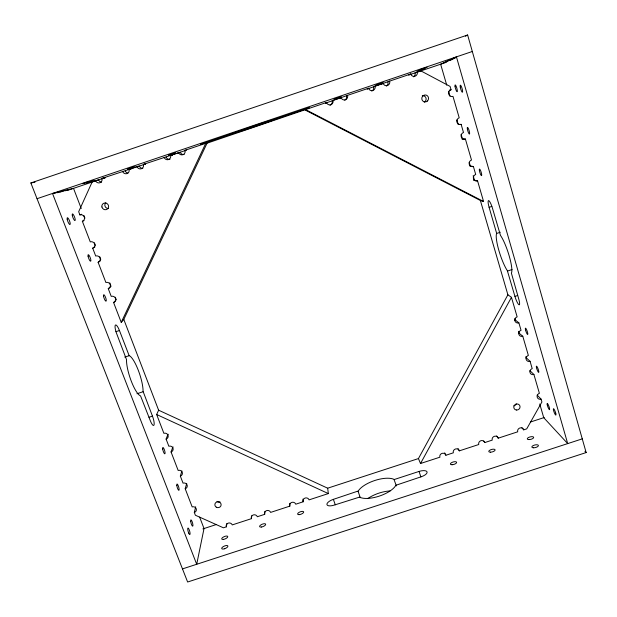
<?xml version="1.0" encoding="UTF-8"?>
<svg xmlns="http://www.w3.org/2000/svg" width="617" height="617" viewBox="0 0 617 617"><rect width="100%" height="100%" fill="white"/><g stroke="black" fill="none" stroke-linecap="round" stroke-linejoin="round"><path stroke-width="0.93" d="M129.123 355.616L119.443 330.511A7.589 1.843 70.9 0 0 115.356 325.105A7.589 1.843 70.9 0 0 116.698 333.743L126.531 359.618A21.263 5.137 71.6 0 0 131.336 381.306A21.263 5.137 71.6 0 0 140.553 395.89L150.309 420.686A7.435 1.774 72.4 0 0 153.98 425.121A7.435 1.774 72.4 0 0 152.461 416.12L143.067 391.355A21.263 5.137 71.6 0 0 138.27 370.231A21.263 5.137 71.6 0 0 129.315 355.685L124.719 357.081M195.674 506.781L194.316 512.465L195.381 515.234L223.408 527.797L226.354 526.841A3.124 2.915 0.9 0 1 228.267 523.123A3.124 2.915 0.9 0 1 232.247 524.913L251.42 518.666A3.124 2.923 -1.2 0 1 253.348 514.94A3.124 2.923 -1.2 0 1 257.32 516.737L264.708 514.331L264.855 511.485M251.42 518.666L251.667 515.789M226.354 526.841L226.855 523.478M194.316 512.465A3.147 2.938 4.5 0 0 196.206 508.716A3.147 2.938 4.5 0 0 192.18 506.912L185.2 488.757L186.712 483.404M185.2 488.757A3.17 2.969 6.2 0 0 187.098 484.977A3.17 2.969 6.2 0 0 183.041 483.142L180.334 476.1L181.922 470.918M180.334 476.1A3.178 2.985 7.2 0 0 182.231 472.29A3.178 2.985 7.2 0 0 178.159 470.447L171.056 451.968L172.791 447.132A3.154 2.977 9.4 0 0 173.169 446.978M171.056 451.968A3.201 3.023 9.3 0 0 172.961 448.119A3.201 3.023 9.3 0 0 168.857 446.245L166.096 439.073L167.917 434.422A3.162 2.992 10.7 0 0 168.294 434.268M101.612 182.169A3.432 3.286 45.7 0 1 98.566 179.879L92.303 181.668L78.675 211.708L79.901 214.901A3.455 3.293 40 0 1 84.29 217.022A3.455 3.293 40 0 1 82.354 221.279L90.275 241.879A3.424 3.27 36.4 0 1 94.625 243.977A3.424 3.27 36.4 0 1 92.697 248.181L95.712 256.032A3.401 3.255 34.4 0 1 100.047 258.107A3.401 3.255 34.4 0 1 98.118 262.287L105.893 282.501A3.37 3.224 30.5 0 1 110.196 284.553A3.37 3.224 30.5 0 1 108.268 288.679L111.23 296.384A3.355 3.208 28.4 0 1 115.518 298.42A3.355 3.208 28.4 0 1 113.59 302.531L121.225 322.367L123.801 319.429L207.057 143.19L326.509 102.468A3.501 3.401 -88.9 0 0 330.805 104.697A3.501 3.401 -88.9 0 0 332.972 100.286L341.062 97.548A3.501 3.401 -86.1 0 0 345.343 99.784A3.501 3.401 -86.1 0 0 347.533 95.365L368.573 88.246A3.517 3.401 -81.8 0 0 372.845 90.483A3.517 3.401 -81.8 0 0 375.059 86.056L383.165 83.31A3.525 3.394 -79.9 0 0 387.422 85.555A3.525 3.394 -79.9 0 0 389.651 81.12L410.752 73.986A3.532 3.394 -76.9 0 0 414.994 76.238A3.532 3.394 -76.9 0 0 417.246 71.788L420.493 70.685L450.078 86.403L451.05 89.735A3.509 3.355 -70.7 0 0 448.775 94.139A3.509 3.355 -70.7 0 0 452.978 96.368L459.218 117.801A3.471 3.332 -66.7 0 0 456.95 122.158A3.471 3.332 -66.7 0 0 461.123 124.356L463.498 132.516A3.455 3.316 -64.5 0 0 461.238 136.851A3.455 3.316 -64.5 0 0 465.395 139.033L471.511 160.058A3.417 3.286 -60.1 0 0 469.259 164.338A3.417 3.286 -60.1 0 0 473.386 166.49L475.715 174.495A3.401 3.27 -57.7 0 0 473.47 178.753A3.401 3.27 -57.7 0 0 477.573 180.889L483.574 201.52L480.381 200.486L305.168 110.019M166.096 439.073A3.216 3.039 10.5 0 0 168.001 435.209A3.216 3.039 10.5 0 0 163.883 433.319L156.649 414.508L158.623 410.205L123.801 319.429M121.225 322.367L205.777 143.298L207.057 143.19M496.677 233.442L496.592 233.604A21.502 4.118 71.6 0 0 498.898 250.548A21.502 4.118 71.6 0 0 507.359 270.716L514.94 296.399A7.52 1.419 71.1 0 0 518.874 304.705A7.52 1.419 71.1 0 0 518.758 299.029L511.393 273.13A21.502 4.118 71.6 0 0 509.218 256.001A21.502 4.118 71.6 0 0 500.456 235.355L492.559 208.507A7.682 1.481 72.3 0 0 488.703 200.594A7.682 1.481 72.3 0 0 489.096 207.32L496.677 233.442L500.279 232.239M158.623 410.205L327.666 488.194L418.449 458.57L507.891 294.803L480.381 200.486M418.449 458.57L420.516 463.514L511.454 297.317L507.891 294.803M394.255 479.517L419.066 471.427A7.257 2.869 -17.3 0 1 427.041 471.851A7.257 2.869 -17.3 0 1 421.218 476.764L395.867 485.278A20.508 8.121 -18.7 0 1 379.023 496.199A20.508 8.121 -18.7 0 1 359.541 497.109L334.159 505.122A7.242 2.854 -20 0 1 326.91 504.475A7.242 2.854 -20 0 1 333.373 499.354L358.261 490.993A20.508 8.121 -18.7 0 1 374.866 480.473A20.508 8.121 -18.7 0 1 393.97 479.355L396.384 485.911M113.59 302.531L115.626 300.548M108.268 288.679L111.075 286.265M325.977 103.455A3.44 3.347 -89.1 0 1 325.815 103.039L326.509 102.468M332.972 100.286L332.17 100.887A3.44 3.347 -89.1 0 1 330.033 105.229M341.062 97.548L340.121 98.203A3.447 3.347 -86.3 0 0 340.283 98.62M98.118 262.287L100.363 260.775M325.815 103.039L347.533 95.365M92.697 248.181L95.01 246.839M368.573 88.246L367.184 89.049L389.651 81.12M375.059 86.056L373.563 86.897A3.455 3.34 -82 0 1 371.789 91.085M465.442 36.21L467.632 34.992L586.15 452.562L187.63 582.008L30.85 182.956L467.632 34.992M381.53 84.197L383.165 83.31M410.752 73.986L408.662 75.027L446.045 62.386M417.246 71.788L415.048 72.86A3.478 3.34 -77.1 0 1 413.629 76.847M418.249 71.78L420.493 70.685M82.354 221.279L83.989 220.601M79.901 214.901L81.56 214.269M37.035 198.697L472.313 51.489M54.358 193.268L57.034 192.365M453.032 58.445L454.76 57.859M57.019 192.782L61.391 191.301M449.754 59.972L455.138 58.152M60.111 192.134L65.587 190.283M446.6 61.438L452.755 59.355M65.147 190.815L69.621 189.296M443.561 62.849L447.017 61.685M95.488 180.588A3.494 3.34 45.5 0 0 99.892 182.755A3.494 3.34 45.5 0 0 101.859 178.436L145.651 163.96L143.345 164.407A3.486 3.355 49.5 0 1 141.347 168.742A3.486 3.355 49.5 0 1 136.959 166.567L128.976 169.266A3.486 3.347 48 0 1 126.986 173.593A3.486 3.347 48 0 1 122.59 171.426M143.345 164.407L185.671 150.425M164.13 157.381A3.478 3.37 53 0 0 168.503 159.564A3.478 3.37 53 0 0 170.531 155.214L180.264 152.252A3.424 3.316 55.6 0 0 184.136 154.52M178.537 152.507A3.478 3.37 55.3 0 0 182.902 154.697A3.478 3.37 55.3 0 0 184.938 150.34L205.777 143.298M67.353 190.437L104.836 177.758A3.432 3.286 45.7 0 1 104.967 178.182M115.903 331.691L119.443 330.511M489.096 207.32L491.818 206.41M136.943 393.762L143.059 391.741M507.583 271.033L512.048 269.552M148.982 417.269L152.461 416.12M514.94 296.399L517.609 295.52M202.87 528.916L216.582 524.435M530.589 421.974L544.279 417.508M327.666 488.194L328.337 493.577L309.071 499.863A3.124 2.938 -6.1 0 0 305.122 498.05A3.124 2.938 -6.1 0 0 303.148 501.791L295.751 504.205A3.124 2.931 -4.8 0 0 291.795 502.4A3.124 2.931 -4.8 0 0 289.828 506.133L270.616 512.403A3.124 2.923 -2.4 0 0 266.644 510.606A3.124 2.923 -2.4 0 0 264.708 514.331M420.516 463.514L439.906 457.189A3.139 2.954 -21 0 1 441.996 453.395A3.139 2.954 -21 0 1 445.883 455.246L453.348 452.809A3.147 2.954 -22.4 0 1 455.446 449.006A3.147 2.954 -22.4 0 1 459.326 450.857L478.769 444.518A3.154 2.954 -24.9 0 1 480.89 440.708A3.154 2.954 -24.9 0 1 484.754 442.566L492.235 440.122A3.154 2.954 -26.2 0 1 494.371 436.312A3.154 2.954 -26.2 0 1 498.228 438.17L517.717 431.815A3.162 2.954 -28.4 0 1 519.869 427.99A3.162 2.954 -28.4 0 1 523.717 429.856L526.717 428.877L541.911 401.983L541.07 399.106L537.145 395.096M182.485 568.905L582.263 438.864M449.222 90.252L451.05 89.735M92.303 181.668L95.434 180.943M101.859 178.436L104.836 177.758M128.976 169.266L131.514 168.742M136.959 166.567L139.365 166.081A3.424 3.301 49.7 0 0 142.828 168.387M30.85 182.956L34.992 182.208M170.531 155.214L172.39 154.921A3.424 3.316 53.3 0 1 172.513 155.345M184.938 150.34L186.565 150.124M459.202 124.495L461.123 124.356M462.033 139.11A3.394 3.262 -64.7 0 0 462.449 138.995L465.395 139.033M473.386 166.49L470.331 166.012A3.363 3.232 -60.3 0 1 469.915 166.12M473.625 180.341A3.347 3.216 -58 0 0 474.458 180.179L477.573 180.889M156.649 414.508L328.337 493.577M305.523 109.571L483.574 201.52M541.07 399.106A3.193 2.992 -32.1 0 1 537.214 397.209A3.193 2.992 -32.1 0 1 539.397 393.337L533.906 374.48A3.216 3.023 -33.8 0 1 530.018 372.56A3.216 3.023 -33.8 0 1 532.209 368.642L530.08 361.323A3.224 3.039 -34.8 0 1 526.178 359.387A3.224 3.039 -34.8 0 1 528.368 355.454L522.784 336.25A3.247 3.077 -36.9 0 1 518.851 334.283A3.247 3.077 -36.9 0 1 521.049 330.303L518.882 322.853L515.226 319.961A3.208 3.046 -38.4 0 1 514.416 320.115M518.55 331.337L519.074 333.157L522.784 336.25M530.08 361.323L526.286 357.86A3.178 3 -34.9 0 1 525.885 357.968M533.906 374.48L530.065 370.825A3.162 2.977 -33.9 0 1 529.664 370.933M584.939 451.289L586.15 452.562M521.897 427.635L523.717 429.856M496.6 435.88L498.228 438.17M483.736 441.016L484.754 442.566M457.999 448.474L459.326 450.857M444.656 452.832L445.883 455.246M81.251 208.515L73.516 188.355L52.507 193.468L196.707 564.277L204.026 528.538L199.638 517.115M83.943 215.534L84.953 218.163M94.409 242.813L95.411 245.427M99.769 256.78L100.772 259.402M109.772 282.864L110.805 285.555M115.279 297.201L116.305 299.893M333.373 499.354L335.278 504.799M358.091 491.302L360.274 497.672M419.066 471.427L420.856 476.926M446.754 85.185L440.638 64.214L456.441 56.857L567.702 443.6L543.731 417.686L539.744 404.004M448.613 91.563L449.947 96.121M456.888 119.929L458.215 124.472M461.123 134.46L462.449 138.995M469.259 162.356L470.301 165.919M473.162 175.722L474.458 180.179M514.833 318.611L515.365 320.431M525.9 356.541L526.417 358.323M511.454 297.317L517.146 316.868A3.262 3.093 -38.2 0 0 514.94 320.871A3.262 3.093 -38.2 0 0 518.882 322.853M303.009 499.037L303.148 501.791M289.789 503.349L289.828 506.133M346.484 96.051A3.447 3.347 -86.3 0 1 344.741 100.224M387.908 82.038A3.463 3.34 -80.1 0 1 386.512 86.01M422.306 95.72A3.44 3.309 -73.2 0 1 424.249 102.175M519.074 333.157A3.201 3.031 -37.1 0 1 518.673 333.257M516.228 403.834A3.131 2.946 -30 0 1 513.799 405.809M169.976 159.302A3.424 3.316 53.3 0 1 166.096 157.05M127.827 173.099A3.432 3.293 48.2 0 1 125.228 170.863M108.469 208.546A3.401 3.255 42.2 0 1 105.846 202.715M220.038 501.891A3.093 2.9 2.5 0 1 216.991 501.351M367.925 498.474A20.446 8.399 -18.7 0 1 390.067 490.939M134.167 166.906L127.488 169.143L134.167 166.906M168.711 155.191L175.336 152.985L168.711 155.191M376.193 85.046L382.879 82.778L376.193 85.046M417.987 70.916L424.727 68.626L417.987 70.916M419.969 69.667L426.895 67.315L419.969 69.667M309.086 107.744L274.326 119.69A22.328 0.478 -18.7 0 1 255.407 126.392A22.328 0.478 -18.7 0 1 235.632 132.771L200.463 144.455L234.722 132.694A22.328 0.478 -18.7 0 1 253.973 125.86A22.328 0.478 -18.7 0 1 274.149 119.359L309.086 107.744M86.426 183.01L93.105 180.804L86.426 183.01M334.53 99.129L341.139 96.9L334.53 99.129M82.717 183.689L89.565 181.429L82.717 183.689M224.657 548.729L224.256 548.86A3.34 1.303 -23.3 0 1 222.336 547.31A3.34 1.303 -23.3 0 1 227.619 545.69A3.34 1.303 -23.3 0 1 224.657 548.729M188.686 533.042L188.54 532.664A3.355 0.771 74.2 0 1 188.069 528.052A3.355 0.771 74.2 0 1 190.021 532.895A3.355 0.771 74.2 0 1 188.686 533.042M555.755 413.259L555.647 412.866A3.394 0.625 69.6 0 0 553.434 408.762A3.394 0.625 69.6 0 0 554.837 413.845A3.394 0.625 69.6 0 0 555.755 413.259M427.326 101.095A3.501 3.363 -73 0 0 426.355 95.157A3.501 3.363 -73 0 0 421.843 99.113A3.501 3.363 -73 0 0 427.326 101.095M516.545 410.027A3.185 2.985 -29.9 0 0 519.807 405.654A3.185 2.985 -29.9 0 0 514.416 405.315A3.185 2.985 -29.9 0 0 516.545 410.027M101.921 206.988A3.455 3.309 41.9 0 0 107.551 208.916A3.455 3.309 41.9 0 0 106.201 203.17A3.455 3.309 41.9 0 0 101.921 206.988M216.289 507.182A3.147 2.946 2.5 0 0 221.133 504.883A3.147 2.946 2.5 0 0 216.559 502.091A3.147 2.946 2.5 0 0 216.289 507.182M455.084 86.719A3.563 0.686 73.8 0 0 457.143 91.709A3.563 0.686 73.8 0 0 456.225 86.419A3.563 0.686 73.8 0 0 455.084 86.719M467.37 129.13A3.501 0.679 73.3 0 0 469.437 134.059A3.501 0.679 73.3 0 0 468.519 128.907A3.501 0.679 73.3 0 0 467.37 129.13M479.386 170.547A3.447 0.671 72.7 0 0 481.453 175.621A3.447 0.671 72.7 0 0 480.666 170.801A3.447 0.671 72.7 0 0 479.386 170.547M525.491 329.817A3.324 0.617 70.6 0 0 527.651 334.437A3.324 0.617 70.6 0 0 526.563 329.632A3.324 0.617 70.6 0 0 525.491 329.817M536.466 367.67A3.309 0.609 70.2 0 0 538.641 372.383A3.309 0.609 70.2 0 0 537.6 367.732A3.309 0.609 70.2 0 0 536.466 367.67M547.24 404.852A3.309 0.594 69.8 0 0 549.438 409.657A3.309 0.594 69.8 0 0 548.436 405.145A3.309 0.594 69.8 0 0 547.24 404.852M460.274 87.097A3.663 0.717 73.9 0 0 462.403 92.218A3.663 0.717 73.9 0 0 461.485 86.789A3.663 0.717 73.9 0 0 460.274 87.097M72.32 215.503A3.525 0.848 68.9 0 0 74.881 220.554A3.525 0.848 68.9 0 0 73.971 215.703A3.525 0.848 68.9 0 0 72.32 215.503M88.092 256.286A3.463 0.841 69.6 0 0 90.56 261.23A3.463 0.841 69.6 0 0 89.689 256.41A3.463 0.841 69.6 0 0 88.092 256.286M103.61 296.499A3.409 0.833 70.3 0 0 106.008 301.158A3.409 0.833 70.3 0 0 105.021 296.168A3.409 0.833 70.3 0 0 103.61 296.499M162.695 449.022A3.286 0.771 72.9 0 0 164.747 453.819A3.286 0.771 72.9 0 0 164.13 449.161A3.286 0.771 72.9 0 0 162.695 449.022M176.832 485.633A3.278 0.756 73.5 0 0 178.837 490.307A3.278 0.756 73.5 0 0 178.166 485.54A3.278 0.756 73.5 0 0 176.832 485.633M190.722 521.589A3.27 0.74 74 0 0 192.681 526.154A3.27 0.74 74 0 0 191.964 521.288A3.27 0.74 74 0 0 190.722 521.589M67.207 219.336A3.617 0.895 68.8 0 0 69.852 224.511A3.617 0.895 68.8 0 0 68.927 219.513A3.617 0.895 68.8 0 0 67.207 219.336M528.923 439.589A3.293 1.265 -14.1 0 0 533.69 437.422A3.293 1.265 -14.1 0 0 528.831 437.36A3.293 1.265 -14.1 0 0 528.923 439.589M490.392 452.176A3.262 1.273 -15.2 0 0 495.112 449.947A3.262 1.273 -15.2 0 0 490.338 449.916A3.262 1.273 -15.2 0 0 490.392 452.176M452.122 464.724A3.239 1.273 -16.3 0 0 456.634 462.357A3.239 1.273 -16.3 0 0 451.775 462.534A3.239 1.273 -16.3 0 0 452.122 464.724M299.176 514.647A3.224 1.265 -21 0 0 303.68 512.017A3.224 1.265 -21 0 0 299.06 512.372A3.224 1.265 -21 0 0 299.176 514.647M261.423 527.026A3.239 1.249 -22.1 0 0 265.665 524.226A3.239 1.249 -22.1 0 0 260.844 524.92A3.239 1.249 -22.1 0 0 261.423 527.026M223.393 539.412A3.255 1.242 -23.1 0 0 227.766 536.574A3.255 1.242 -23.1 0 0 223.053 537.237A3.255 1.242 -23.1 0 0 223.393 539.412M533.551 447.788A3.378 1.327 -13.9 0 0 538.425 445.551A3.378 1.327 -13.9 0 0 533.435 445.459A3.378 1.327 -13.9 0 0 533.551 447.788"/></g></svg>
